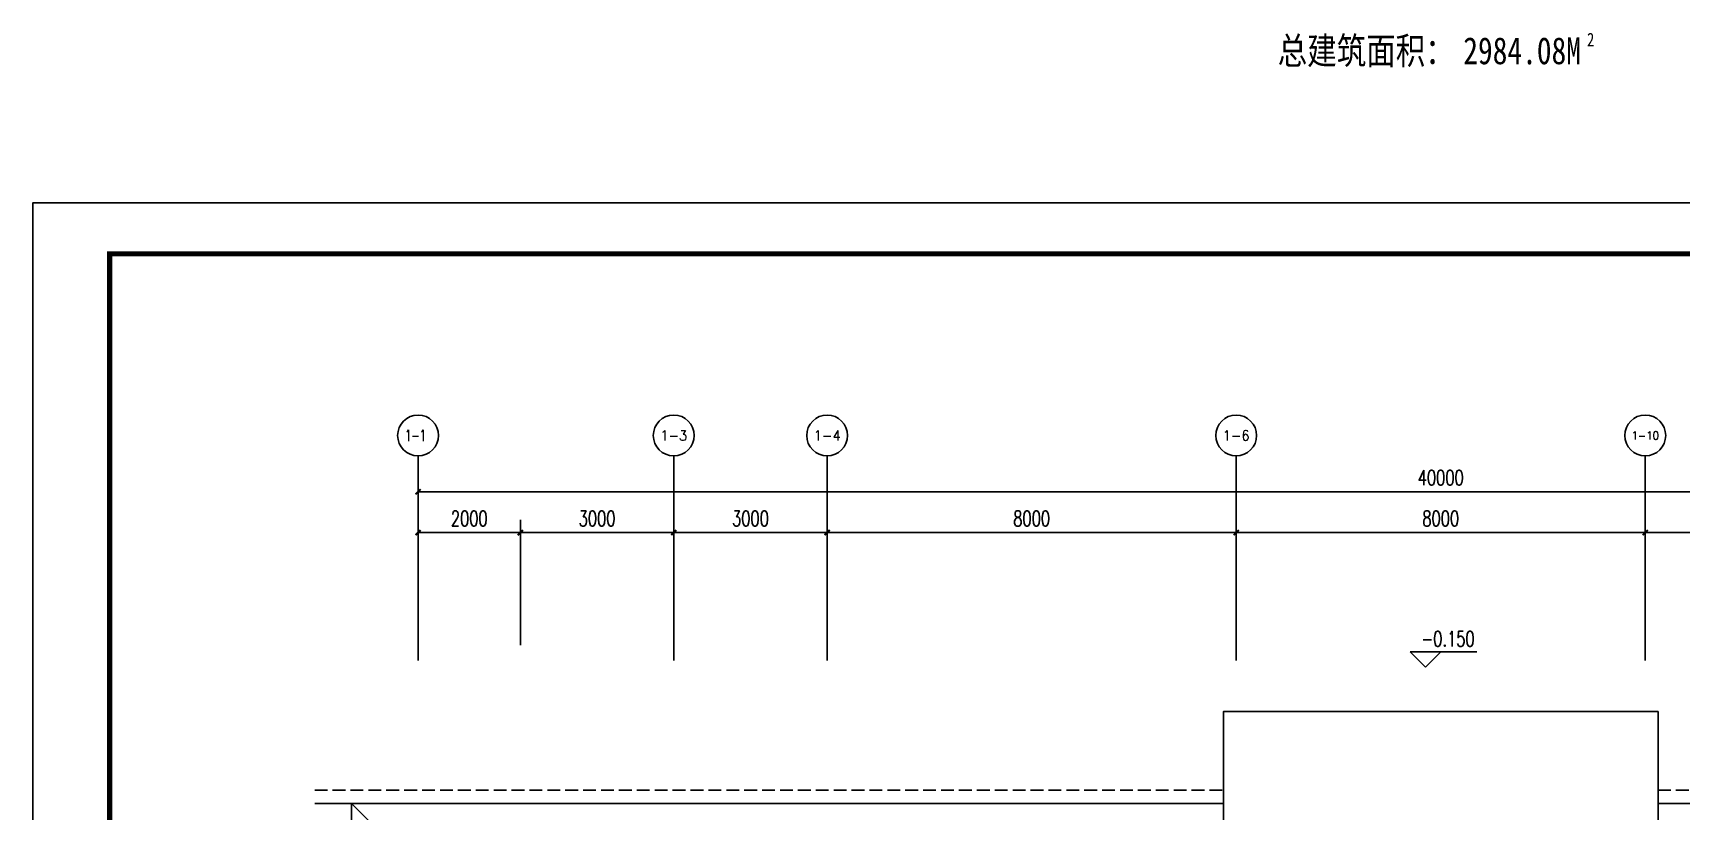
# Model space of a CAD drawing. Extents: x -6243262 to 3079315, y -2914302 to 172723.
# Drawn here: x -5847414 to -5815181, y -662183 to -646964 of the extents above; entities that cross this region are included whole.
import ezdxf
from ezdxf.enums import TextEntityAlignment as Align

# ---------------------------------------------------------------- set-up
doc = ezdxf.new("R2010")
doc.units = 0
doc.header["$LTSCALE"] = 1000
doc.linetypes.add('DASH', pattern=[0.35, 0.25, -0.1])
for name, color, linetype in [('AXIS', 3, 'Continuous'), ('AXIS_TEXT', 7, 'Continuous'), ('DIM_ELEV', 3, 'Continuous'), ('PUB_TEXT', 7, 'Continuous'), ('PUB_TITLE', 4, 'Continuous')]:
    doc.layers.add(name, color=color, linetype=linetype)
doc.styles.add('-宋体', font='', dxfattribs={"width": 0.8})
doc.styles.add('_TCH_AXIS', font='COMPLEX', dxfattribs={"bigfont": 'GBCBIG'})
doc.styles.add('_TCH_DIM', font='SIMPLEX', dxfattribs={"bigfont": 'GBCBIG'})
doc.styles.add('_TCH_DIM_T3', font='SIMPLEX', dxfattribs={"width": 0.705882, "bigfont": 'GBCBIG'})
doc.styles.add('COMPLEX', font='COMPLEX')
doc.styles.get('-宋体').set_extended_font_data('SimSun')
doc.dimstyles.new('_TCH_ARCH&&100', dxfattribs={"dimtxt": 297.5, "dimasz": 100, "dimexe": 250, "dimexo": 300, "dimgap": 126.25, "dimtad": 1, "dimdec": 0, "dimzin": 0, "dimdsep": 46, "dimtxsty": '_TCH_DIM_T3', "dimblk": 'ARCHTICK', "dimcen": 0.09, "dimclrt": 7, "dimazin": 2, "dimtfac": 1, "dimtdec": 0, "dimtix": 1, "dimtmove": 2, "dimatfit": 3, "dimfxl": 0, "dimtolj": 1, "dimtzin": 0, "dimarcsym": 0})

# ---------------------------------------------------------------- blocks, each defined once
blk = doc.blocks.new('_AXISO')
at = {"color": 0}
blk.add_circle((0, 0), 0.5, dxfattribs=at)
at = {"layer": 'AXIS_TEXT', "color": 0, "style": 'COMPLEX', "width": 1.041667}
blk.add_attdef('A', text='', height=0.56, dxfattribs=at).set_placement((-0.25, -0.28), (0.25, -0.28), align=Align.FIT)
blk = doc.blocks.new('_ArchTick')
at = {"color": 0, "linetype": 'ByBlock', "const_width": 0.4}
blk.add_lwpolyline([(-0.5, -0.5), (0.5, 0.5)], dxfattribs=at)
blk = doc.blocks.new('*D405')
at = {"layer": 'AXIS', "color": 0, "lineweight": -2, "transparency": 16777216}
for p, q in [((1295009, -1124613), (1295009, -1121363)), ((1335009, -1124613), (1335009, -1121363)), ((1295009, -1121613), (1335009, -1121613))]:
    blk.add_line(p, q, dxfattribs=at)
at = {"layer": 'Defpoints', "color": 0, "transparency": 16777216}
for p in [(1335009, -1121613), (1295009, -1124913), (1335009, -1124913)]:
    blk.add_point(p, dxfattribs=at)
at = {"layer": 'AXIS', "color": 0, "lineweight": -2, "transparency": 16777216, "xscale": 100, "yscale": 100, "zscale": 100, "rotation": 180}
blk.add_blockref('_ArchTick', (1295009, -1121613), dxfattribs=at)
at = {"layer": 'AXIS', "color": 0, "lineweight": -2, "transparency": 16777216, "xscale": 100, "yscale": 100, "zscale": 100}
blk.add_blockref('_ArchTick', (1335009, -1121613), dxfattribs=at)
at = {"layer": 'AXIS', "color": 7, "transparency": 16777216, "insert": (1315009, -1121338), "char_height": 297.5, "attachment_point": 5, "style": '_TCH_DIM_T3'}
blk.add_mtext('\\A1;40000', dxfattribs=at)
blk = doc.blocks.new('*D407')
at = {"layer": 'AXIS', "color": 0, "lineweight": -2, "transparency": 16777216}
for p, q in [((1319009, -1124613), (1319009, -1122163)), ((1327009, -1124613), (1327009, -1122163)), ((1319009, -1122413), (1327009, -1122413))]:
    blk.add_line(p, q, dxfattribs=at)
at = {"layer": 'Defpoints', "color": 0, "transparency": 16777216}
for p in [(1327009, -1122413), (1319009, -1124913), (1327009, -1124913)]:
    blk.add_point(p, dxfattribs=at)
at = {"layer": 'AXIS', "color": 0, "lineweight": -2, "transparency": 16777216, "xscale": 100, "yscale": 100, "zscale": 100, "rotation": 180}
blk.add_blockref('_ArchTick', (1319009, -1122413), dxfattribs=at)
at = {"layer": 'AXIS', "color": 0, "lineweight": -2, "transparency": 16777216, "xscale": 100, "yscale": 100, "zscale": 100}
blk.add_blockref('_ArchTick', (1327009, -1122413), dxfattribs=at)
at = {"layer": 'AXIS', "color": 7, "transparency": 16777216, "insert": (1323009, -1122138), "char_height": 297.5, "attachment_point": 5, "style": '_TCH_DIM_T3'}
blk.add_mtext('\\A1;8000', dxfattribs=at)
blk = doc.blocks.new('*D408')
at = {"layer": 'AXIS', "color": 0, "lineweight": -2, "transparency": 16777216}
for p, q in [((1311009, -1124613), (1311009, -1122163)), ((1319009, -1124613), (1319009, -1122163)), ((1311009, -1122413), (1319009, -1122413))]:
    blk.add_line(p, q, dxfattribs=at)
at = {"layer": 'Defpoints', "color": 0, "transparency": 16777216}
for p in [(1319009, -1122413), (1311009, -1124913), (1319009, -1124913)]:
    blk.add_point(p, dxfattribs=at)
at = {"layer": 'AXIS', "color": 0, "lineweight": -2, "transparency": 16777216, "xscale": 100, "yscale": 100, "zscale": 100, "rotation": 180}
blk.add_blockref('_ArchTick', (1311009, -1122413), dxfattribs=at)
at = {"layer": 'AXIS', "color": 0, "lineweight": -2, "transparency": 16777216, "xscale": 100, "yscale": 100, "zscale": 100}
blk.add_blockref('_ArchTick', (1319009, -1122413), dxfattribs=at)
at = {"layer": 'AXIS', "color": 7, "transparency": 16777216, "insert": (1315009, -1122138), "char_height": 297.5, "attachment_point": 5, "style": '_TCH_DIM_T3'}
blk.add_mtext('\\A1;8000', dxfattribs=at)
blk = doc.blocks.new('*D409')
at = {"layer": 'AXIS', "color": 0, "lineweight": -2, "transparency": 16777216}
for p, q in [((1303009, -1124613), (1303009, -1122163)), ((1311009, -1124613), (1311009, -1122163)), ((1303009, -1122413), (1311009, -1122413))]:
    blk.add_line(p, q, dxfattribs=at)
at = {"layer": 'Defpoints', "color": 0, "transparency": 16777216}
for p in [(1311009, -1122413), (1303009, -1124913), (1311009, -1124913)]:
    blk.add_point(p, dxfattribs=at)
at = {"layer": 'AXIS', "color": 0, "lineweight": -2, "transparency": 16777216, "xscale": 100, "yscale": 100, "zscale": 100, "rotation": 180}
blk.add_blockref('_ArchTick', (1303009, -1122413), dxfattribs=at)
at = {"layer": 'AXIS', "color": 0, "lineweight": -2, "transparency": 16777216, "xscale": 100, "yscale": 100, "zscale": 100}
blk.add_blockref('_ArchTick', (1311009, -1122413), dxfattribs=at)
at = {"layer": 'AXIS', "color": 7, "transparency": 16777216, "insert": (1307009, -1122138), "char_height": 297.5, "attachment_point": 5, "style": '_TCH_DIM_T3'}
blk.add_mtext('\\A1;8000', dxfattribs=at)
blk = doc.blocks.new('*D410')
at = {"layer": 'AXIS', "color": 0, "lineweight": -2, "transparency": 16777216}
for p, q in [((1300009, -1124613), (1300009, -1122163)), ((1303009, -1124613), (1303009, -1122163)), ((1300009, -1122413), (1303009, -1122413))]:
    blk.add_line(p, q, dxfattribs=at)
at = {"layer": 'Defpoints', "color": 0, "transparency": 16777216}
for p in [(1303009, -1122413), (1300009, -1124913), (1303009, -1124913)]:
    blk.add_point(p, dxfattribs=at)
at = {"layer": 'AXIS', "color": 0, "lineweight": -2, "transparency": 16777216, "xscale": 100, "yscale": 100, "zscale": 100, "rotation": 180}
blk.add_blockref('_ArchTick', (1300009, -1122413), dxfattribs=at)
at = {"layer": 'AXIS', "color": 0, "lineweight": -2, "transparency": 16777216, "xscale": 100, "yscale": 100, "zscale": 100}
blk.add_blockref('_ArchTick', (1303009, -1122413), dxfattribs=at)
at = {"layer": 'AXIS', "color": 7, "transparency": 16777216, "insert": (1301509, -1122138), "char_height": 297.5, "attachment_point": 5, "style": '_TCH_DIM_T3'}
blk.add_mtext('\\A1;3000', dxfattribs=at)
blk = doc.blocks.new('*D411')
at = {"layer": 'AXIS', "color": 0, "lineweight": -2, "transparency": 16777216}
for p, q in [((1297009, -1124613), (1297009, -1122163)), ((1300009, -1124613), (1300009, -1122163)), ((1297009, -1122413), (1300009, -1122413))]:
    blk.add_line(p, q, dxfattribs=at)
at = {"layer": 'Defpoints', "color": 0, "transparency": 16777216}
for p in [(1300009, -1122413), (1297009, -1124913), (1300009, -1124913)]:
    blk.add_point(p, dxfattribs=at)
at = {"layer": 'AXIS', "color": 0, "lineweight": -2, "transparency": 16777216, "xscale": 100, "yscale": 100, "zscale": 100, "rotation": 180}
blk.add_blockref('_ArchTick', (1297009, -1122413), dxfattribs=at)
at = {"layer": 'AXIS', "color": 0, "lineweight": -2, "transparency": 16777216, "xscale": 100, "yscale": 100, "zscale": 100}
blk.add_blockref('_ArchTick', (1300009, -1122413), dxfattribs=at)
at = {"layer": 'AXIS', "color": 7, "transparency": 16777216, "insert": (1298509, -1122138), "char_height": 297.5, "attachment_point": 5, "style": '_TCH_DIM_T3'}
blk.add_mtext('\\A1;3000', dxfattribs=at)
blk = doc.blocks.new('*D412')
at = {"layer": 'AXIS', "color": 0, "lineweight": -2, "transparency": 16777216}
for p, q in [((1295009, -1124613), (1295009, -1122163)), ((1297009, -1124613), (1297009, -1122163)), ((1295009, -1122413), (1297009, -1122413))]:
    blk.add_line(p, q, dxfattribs=at)
at = {"layer": 'Defpoints', "color": 0, "transparency": 16777216}
for p in [(1297009, -1122413), (1295009, -1124913), (1297009, -1124913)]:
    blk.add_point(p, dxfattribs=at)
at = {"layer": 'AXIS', "color": 0, "lineweight": -2, "transparency": 16777216, "xscale": 100, "yscale": 100, "zscale": 100, "rotation": 180}
blk.add_blockref('_ArchTick', (1295009, -1122413), dxfattribs=at)
at = {"layer": 'AXIS', "color": 0, "lineweight": -2, "transparency": 16777216, "xscale": 100, "yscale": 100, "zscale": 100}
blk.add_blockref('_ArchTick', (1297009, -1122413), dxfattribs=at)
at = {"layer": 'AXIS', "color": 7, "transparency": 16777216, "insert": (1296009, -1122138), "char_height": 297.5, "attachment_point": 5, "style": '_TCH_DIM_T3'}
blk.add_mtext('\\A1;2000', dxfattribs=at)
blk = doc.blocks.new('45645')
at = {"color": 8}
for points in [[(1310758.9, -1128913.4), (1310758.9, -1125913.4), (1319258.9, -1125913.4), (1319258.9, -1128913.4)], [(1293708.9, -1127713.4), (1292987.5, -1127713.4)], [(1319258.9, -1127713.4), (1336308.9, -1127713.4), (1336308.9, -1144313.4), (1320308.9, -1144313.4), (1320308.9, -1145813.4), (1314708.9, -1145813.4), (1314708.9, -1144313.4), (1299308.9, -1144313.4), (1299308.9, -1145813.4), (1293708.9, -1145813.4), (1293708.9, -1127713.4), (1310758.9, -1127713.4)], [(1294908.9, -1128913.4), (1293708.9, -1127713.4)]]:
    blk.add_lwpolyline(points, dxfattribs=at)
at = {"color": 8, "linetype": 'DASH'}
for points in [[(1292987.5, -1127453.4), (1310758.9, -1127453.4)], [(1319258.9, -1127453.4), (1337330.3, -1127453.4)]]:
    blk.add_lwpolyline(points, dxfattribs=at)
at = {"layer": 'AXIS', "color": 8}
for p, q in [((1295008.9, -1124913.4), (1295008.9, -1120913.4)), ((1300008.9, -1124913.4), (1300008.9, -1120913.4)), ((1303008.9, -1124913.4), (1303008.9, -1120913.4)), ((1311008.9, -1124913.4), (1311008.9, -1120913.4)), ((1319008.9, -1124913.4), (1319008.9, -1120913.4))]:
    blk.add_line(p, q, dxfattribs=at)
at = {"layer": 'DIM_ELEV', "color": 8}
for p, q in [((1314708.3, -1125044.8), (1314408.3, -1124744.8)), ((1314408.3, -1124744.8), (1315718.1, -1124744.8)), ((1314708.3, -1125044.8), (1315008.3, -1124744.8))]:
    blk.add_line(p, q, dxfattribs=at)
at = {"layer": 'AXIS', "color": 8}
ref = blk.add_blockref('_AXISO', (1295008.9, -1120513.4), dxfattribs=dict(at, xscale=800, yscale=800, zscale=800))
ref.add_attrib('A', '1-1 ', dxfattribs={"layer": 'AXIS_TEXT', "height": 216.85, "style": '_TCH_AXIS', "width": 0.649351}).set_placement((1294750.8, -1120621.8), (1295267.1, -1120621.8), align=Align.FIT)
ref = blk.add_blockref('_AXISO', (1300008.9, -1120513.4), dxfattribs=dict(at, xscale=800, yscale=800, zscale=800))
ref.add_attrib('A', '1-3', dxfattribs={"layer": 'AXIS_TEXT', "height": 199.75, "style": '_TCH_AXIS'}).set_placement((1299747.4, -1120613.3), (1300270.5, -1120613.3), align=Align.FIT)
ref = blk.add_blockref('_AXISO', (1303008.9, -1120513.4), dxfattribs=dict(at, xscale=800, yscale=800, zscale=800))
ref.add_attrib('A', '1-4', dxfattribs={"layer": 'AXIS_TEXT', "height": 193.6, "style": '_TCH_AXIS'}).set_placement((1302746.2, -1120610.2), (1303271.7, -1120610.2), align=Align.FIT)
ref = blk.add_blockref('_AXISO', (1311008.9, -1120513.4), dxfattribs=dict(at, xscale=800, yscale=800, zscale=800))
ref.add_attrib('A', '1-6', dxfattribs={"layer": 'AXIS_TEXT', "height": 199.75, "style": '_TCH_AXIS'}).set_placement((1310747.4, -1120613.3), (1311270.5, -1120613.3), align=Align.FIT)
ref = blk.add_blockref('_AXISO', (1319008.9, -1120513.4), dxfattribs=dict(at, xscale=800, yscale=800, zscale=800))
ref.add_attrib('A', '1-10', dxfattribs={"layer": 'AXIS_TEXT', "height": 160.91, "style": '_TCH_AXIS'}).set_placement((1318740.8, -1120593.8), (1319277.1, -1120593.8), align=Align.FIT)
at = {"layer": 'DIM_ELEV', "color": 7, "style": '_TCH_DIM', "width": 0.705882}
blk.add_text('-0.150', height=297.5, dxfattribs=at).set_placement((1314628.1, -1124639.8))
at = {"layer": 'AXIS', "color": 8}
for p1, p2, distance, picture, middle in [((1295008.9, -1124913.4), (1335008.9, -1124913.4), 3300, '*D405', (1315008.9, -1121338.4)), ((1295008.9, -1124913.4), (1297008.9, -1124913.4), 2500, '*D412', (1296008.9, -1122138.4)), ((1297008.9, -1124913.4), (1300008.9, -1124913.4), 2500, '*D411', (1298508.9, -1122138.4)), ((1300008.9, -1124913.4), (1303008.9, -1124913.4), 2500, '*D410', (1301508.9, -1122138.4)), ((1303008.9, -1124913.4), (1311008.9, -1124913.4), 2500, '*D409', (1307008.9, -1122138.4)), ((1311008.9, -1124913.4), (1319008.9, -1124913.4), 2500, '*D408', (1315008.9, -1122138.4)), ((1319008.9, -1124913.4), (1327008.9, -1124913.4), 2500, '*D407', (1323008.9, -1122138.4))]:
    dim = blk.add_aligned_dim(p1=p1, p2=p2, distance=distance, dimstyle='_TCH_ARCH&&100', dxfattribs=at)
    dim.commit()
    dim.dimension.update_dxf_attribs({"geometry": picture, "text_midpoint": middle})

msp = doc.modelspace()

# ---------------------------------------------------------------- linework, layer by layer
at = {"layer": 'PUB_TITLE'}
msp.add_lwpolyline([(-5847413.8, -692286.4), (-5788013.8, -692286.4), (-5788013.8, -650286.4), (-5847413.8, -650286.4)], close=True, dxfattribs=at)
at = {"layer": 'PUB_TITLE', "const_width": 100}
msp.add_lwpolyline([(-5845913.8, -691286.4), (-5789013.8, -691286.4), (-5789013.8, -651286.4), (-5845913.8, -651286.4)], close=True, dxfattribs=at)

# ---------------------------------------------------------------- block references
at = {"color": 8}
msp.add_blockref('45645', (-7134890.2, 465675.9), dxfattribs=at)

# ---------------------------------------------------------------- texts
at = {"layer": 'PUB_TEXT', "color": 8, "style": '-宋体', "width": 0.8}
for s, height, p in [('总建筑面积：', 528.69, (-5823069.5, -647575.7)), ('2984.08M', 528.69, (-5819440.1, -647575.7)), ('2', 264.3, (-5817020.5, -647225.7))]:
    msp.add_text(s, height=height, dxfattribs=at).set_placement(p)

doc.saveas('drawing.dxf')
